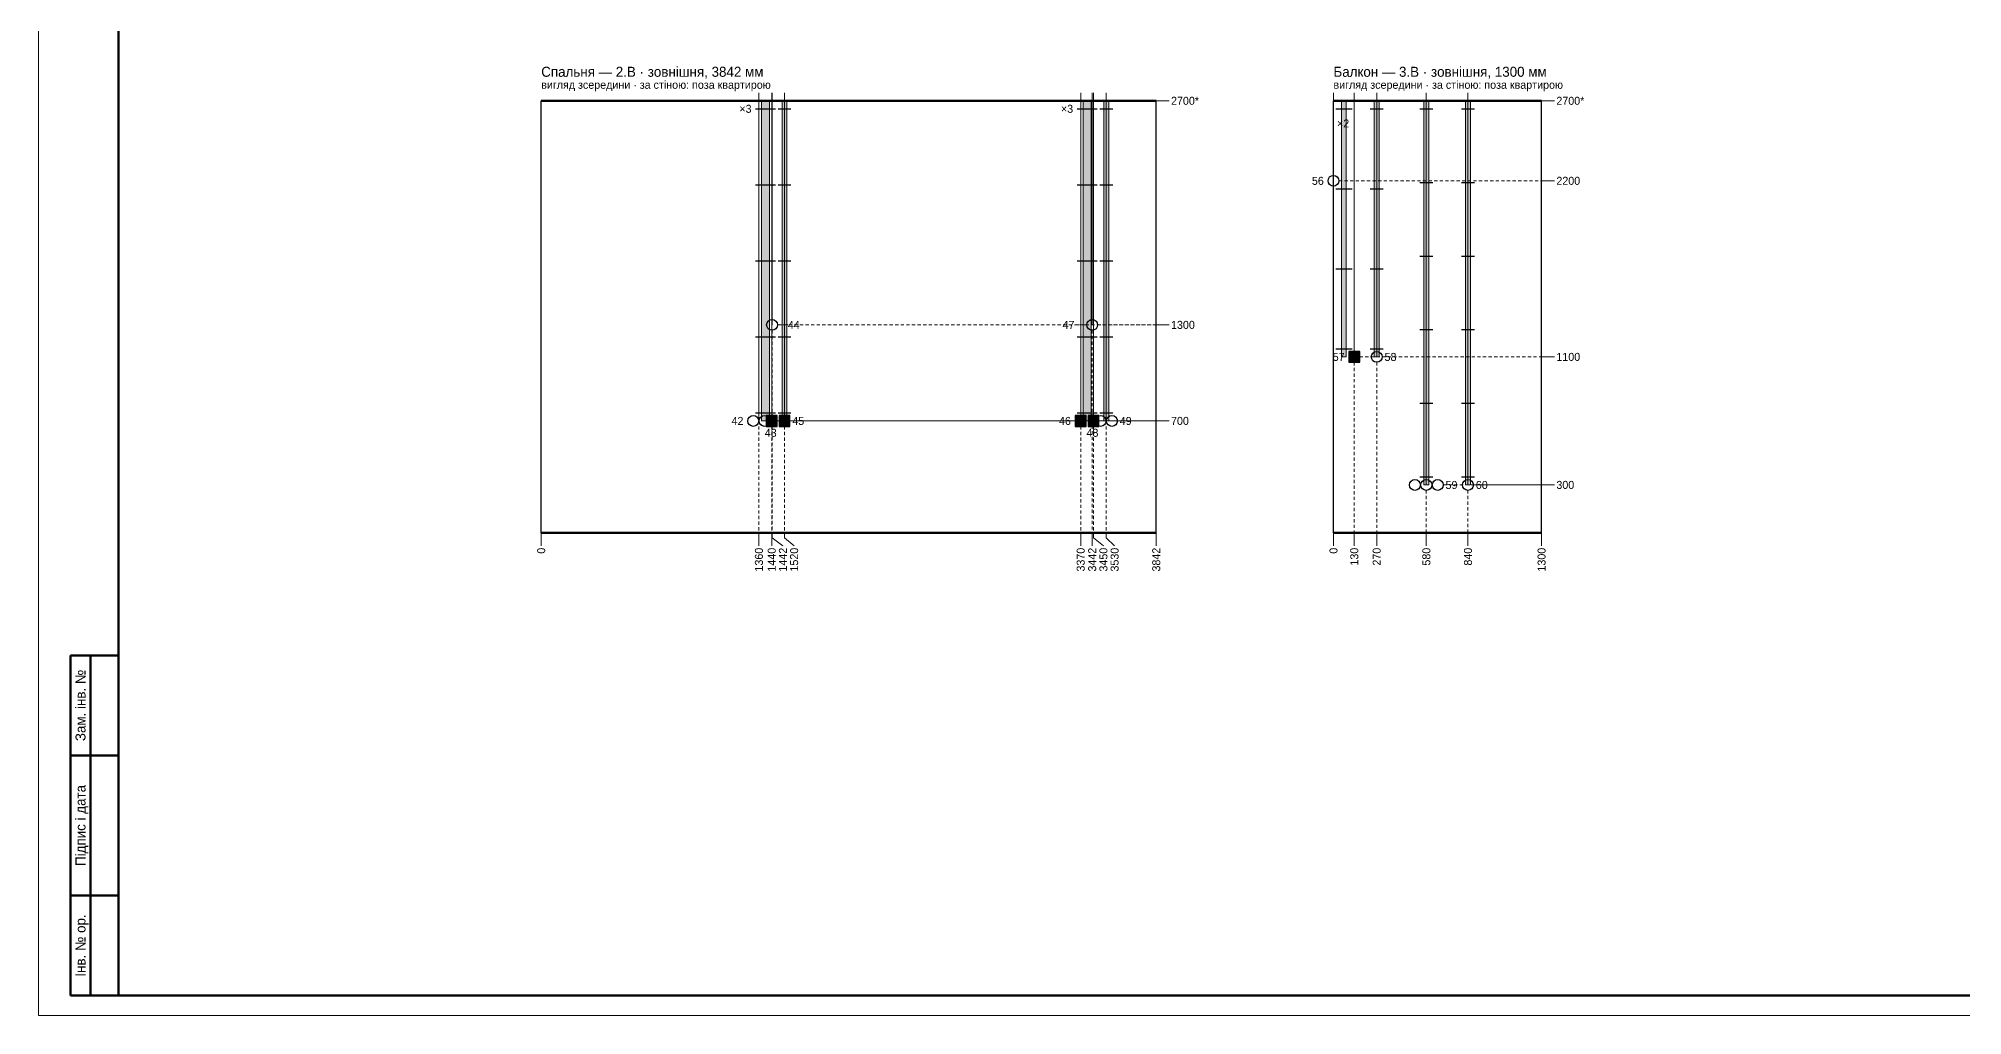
# Paper-space layout '09 Розгортки (продовження)' of a CAD drawing. Header units: millimetres. Extents: x 0 to 841, y 0 to 594.
# Drawn here: x 0 to 480.8, y 0 to 244.2 of the extents above; entities that cross this region are included whole.
import ezdxf
from ezdxf.enums import TextEntityAlignment as Align

# ---------------------------------------------------------------- set-up
doc = ezdxf.new("R2010")
doc.units = ezdxf.units.MM
doc.layers.add('A-SHEET', color=7, linetype='Continuous')
doc.layers.add('E-ELEV', color=7, linetype='Continuous')
doc.styles.add('PLEX_LIGHT', font='IBMPlexSans-Light.ttf')

psp = doc.layouts.new('09 Розгортки (продовження)')

# ---------------------------------------------------------------- hatches: boundary and pattern name
at = {"layer": 'E-ELEV', "true_color": 0xe4ded3}
h = psp.add_hatch(color=7, dxfattribs=at)
h.dxf.hatch_style = 1
h.paths.add_polyline_path([(180.66, 148.61), (182.66, 148.61), (182.66, 228.61), (180.66, 228.61)])
h = psp.add_hatch(color=7, dxfattribs=at)
h.dxf.hatch_style = 1
h.paths.add_polyline_path([(185.82, 148.61), (187.02, 148.61), (187.02, 228.61), (185.82, 228.61)])
h = psp.add_hatch(color=7, dxfattribs=at)
h.dxf.hatch_style = 1
h.paths.add_polyline_path([(261.02, 148.61), (263.02, 148.61), (263.02, 228.61), (261.02, 228.61)])
h = psp.add_hatch(color=7, dxfattribs=at)
h.dxf.hatch_style = 1
h.paths.add_polyline_path([(266.22, 148.61), (267.42, 148.61), (267.42, 228.61), (266.22, 228.61)])
h = psp.add_hatch(color=7, dxfattribs=at)
h.dxf.hatch_style = 1
h.paths.add_polyline_path([(325.59, 164.61), (326.79, 164.61), (326.79, 228.61), (325.59, 228.61)])
h = psp.add_hatch(color=7, dxfattribs=at)
h.dxf.hatch_style = 1
h.paths.add_polyline_path([(333.79, 164.61), (334.99, 164.61), (334.99, 228.61), (333.79, 228.61)])
h = psp.add_hatch(color=7, dxfattribs=at)
h.dxf.hatch_style = 1
h.paths.add_polyline_path([(346.19, 132.61), (347.39, 132.61), (347.39, 228.61), (346.19, 228.61)])
at = {"layer": 'E-ELEV', "true_color": 0xcfe3f3}
h = psp.add_hatch(color=7, dxfattribs=at)
h.dxf.hatch_style = 1
h.paths.add_polyline_path([(356.59, 132.61), (357.79, 132.61), (357.79, 228.61), (356.59, 228.61)])
at = {"layer": 'E-ELEV', "true_color": 0xffffff}
h = psp.add_hatch(color=7, dxfattribs=at)
h.dxf.hatch_style = 1
h.paths.add_polyline_path([(327.43, 163.25), (330.15, 163.25), (330.15, 165.97), (327.43, 165.97)])
h = psp.add_hatch(color=7, dxfattribs=at)
h.dxf.hatch_style = 1
h.paths.add_polyline_path([(181.86, 147.25), (184.58, 147.25), (184.58, 149.97), (181.86, 149.97)])
h = psp.add_hatch(color=7, dxfattribs=at)
h.dxf.hatch_style = 1
h.paths.add_polyline_path([(185.06, 147.25), (187.78, 147.25), (187.78, 149.97), (185.06, 149.97)])
h = psp.add_hatch(color=7, dxfattribs=at)
h.dxf.hatch_style = 1
h.paths.add_polyline_path([(259.06, 147.25), (261.78, 147.25), (261.78, 149.97), (259.06, 149.97)])
h = psp.add_hatch(color=7, dxfattribs=at)
h.dxf.hatch_style = 1
h.paths.add_polyline_path([(262.26, 147.25), (264.98, 147.25), (264.98, 149.97), (262.26, 149.97)])

# ---------------------------------------------------------------- linework, layer by layer
at = {"layer": 'A-SHEET', "lineweight": 18}
for p, q in [((0, 594), (0, 0)), ((0, 0), (841, 0))]:
    psp.add_line(p, q, dxfattribs=at)
at = {"layer": 'A-SHEET', "lineweight": 50}
for p, q in [((20, 589), (20, 5)), ((20, 90), (8, 90)), ((8, 90), (8, 65)), ((13, 65), (13, 90)), ((20, 65), (20, 90)), ((20, 65), (8, 65)), ((8, 65), (8, 30)), ((8, 65), (20, 65)), ((13, 30), (13, 65)), ((20, 30), (20, 65)), ((20, 30), (8, 30)), ((8, 30), (8, 5)), ((8, 30), (20, 30)), ((13, 5), (13, 30)), ((20, 5), (20, 30)), ((8, 5), (20, 5)), ((20, 5), (836, 5))]:
    psp.add_line(p, q, dxfattribs=at)
at = {"layer": 'E-ELEV', "lineweight": 50, "true_color": 0x29251f}
for p, q in [((125.62, 228.61), (279.3, 228.61)), ((323.59, 228.61), (375.59, 228.61)), ((125.62, 120.61), (279.3, 120.61)), ((323.59, 120.61), (375.59, 120.61))]:
    psp.add_line(p, q, dxfattribs=at)
at = {"layer": 'E-ELEV', "lineweight": 25, "true_color": 0x29251f}
for p, q in [((125.62, 120.61), (125.62, 228.61)), ((279.3, 120.61), (279.3, 228.61)), ((323.59, 120.61), (323.59, 228.61)), ((375.59, 120.61), (375.59, 228.61))]:
    psp.add_line(p, q, dxfattribs=at)
at = {"layer": 'E-ELEV', "lineweight": 25, "true_color": 0x29251f, "transparency": 33554559}
for p, q in [((179.16, 226.61), (184.16, 226.61)), ((184.82, 226.61), (188.02, 226.61)), ((259.52, 226.61), (264.52, 226.61)), ((265.22, 226.61), (268.42, 226.61)), ((324.14, 226.61), (328.24, 226.61)), ((332.79, 226.61), (335.99, 226.61)), ((345.19, 226.61), (348.39, 226.61)), ((355.59, 226.61), (358.79, 226.61)), ((179.16, 207.61), (184.16, 207.61)), ((184.82, 207.61), (188.02, 207.61)), ((259.52, 207.61), (264.52, 207.61)), ((265.22, 207.61), (268.42, 207.61)), ((345.19, 208.21), (348.39, 208.21)), ((355.59, 208.21), (358.79, 208.21)), ((324.14, 206.61), (328.24, 206.61)), ((332.79, 206.61), (335.99, 206.61)), ((179.16, 188.61), (184.16, 188.61)), ((184.82, 188.61), (188.02, 188.61)), ((259.52, 188.61), (264.52, 188.61)), ((265.22, 188.61), (268.42, 188.61)), ((345.19, 189.81), (348.39, 189.81)), ((355.59, 189.81), (358.79, 189.81)), ((324.14, 186.61), (328.24, 186.61)), ((332.79, 186.61), (335.99, 186.61)), ((179.16, 169.61), (184.16, 169.61)), ((184.82, 169.61), (188.02, 169.61)), ((259.52, 169.61), (264.52, 169.61)), ((265.22, 169.61), (268.42, 169.61)), ((345.19, 171.41), (348.39, 171.41)), ((355.59, 171.41), (358.79, 171.41)), ((324.14, 166.61), (328.24, 166.61)), ((332.79, 166.61), (335.99, 166.61)), ((179.16, 150.61), (184.16, 150.61)), ((184.82, 150.61), (188.02, 150.61)), ((259.52, 150.61), (264.52, 150.61)), ((265.22, 150.61), (268.42, 150.61)), ((345.19, 153.01), (348.39, 153.01)), ((355.59, 153.01), (358.79, 153.01)), ((345.19, 134.61), (348.39, 134.61)), ((355.59, 134.61), (358.79, 134.61))]:
    psp.add_line(p, q, dxfattribs=at)
at = {"layer": 'E-ELEV', "lineweight": 15, "true_color": 0x76b7b2}
for p, q in [((180.02, 148.61), (180.02, 230.61)), ((266.82, 148.61), (266.82, 230.61))]:
    psp.add_line(p, q, dxfattribs=at)
at = {"layer": 'E-ELEV', "lineweight": 15, "true_color": 0xd4a72c}
for p, q in [((183.22, 148.61), (183.22, 230.61)), ((183.3, 172.61), (183.3, 230.61)), ((186.42, 148.61), (186.42, 230.61)), ((260.42, 148.61), (260.42, 230.61)), ((263.3, 172.61), (263.3, 230.61)), ((263.62, 148.61), (263.62, 230.61))]:
    psp.add_line(p, q, dxfattribs=at)
at = {"layer": 'E-ELEV', "lineweight": 13, "true_color": 0x29251f}
for p, q in [((279.3, 228.61), (280.5, 228.61)), ((280.5, 228.61), (282.5, 228.61)), ((375.59, 228.61), (376.79, 228.61)), ((376.79, 228.61), (378.79, 228.61)), ((375.59, 208.61), (376.79, 208.61)), ((376.79, 208.61), (378.79, 208.61)), ((279.3, 172.61), (280.5, 172.61)), ((280.5, 172.61), (282.5, 172.61)), ((375.59, 164.61), (376.79, 164.61)), ((376.79, 164.61), (378.79, 164.61)), ((279.3, 148.61), (280.5, 148.61)), ((280.5, 148.61), (282.5, 148.61)), ((375.59, 132.61), (376.79, 132.61)), ((376.79, 132.61), (378.79, 132.61)), ((125.62, 120.61), (125.62, 119.41)), ((180.02, 120.61), (180.02, 119.41)), ((183.22, 120.61), (183.22, 119.41)), ((183.3, 120.61), (183.3, 119.41)), ((186.42, 120.61), (186.42, 119.41)), ((260.42, 120.61), (260.42, 119.41)), ((263.3, 120.61), (263.3, 119.41)), ((263.62, 120.61), (263.62, 119.41)), ((266.82, 120.61), (266.82, 119.41)), ((279.3, 120.61), (279.3, 119.41)), ((323.59, 120.61), (323.59, 119.41)), ((328.79, 120.61), (328.79, 119.41)), ((334.39, 120.61), (334.39, 119.41)), ((346.79, 120.61), (346.79, 119.41)), ((357.19, 120.61), (357.19, 119.41)), ((375.59, 120.61), (375.59, 119.41)), ((125.62, 119.41), (125.62, 117.41)), ((180.02, 119.41), (180.02, 117.41)), ((183.22, 119.41), (183.22, 117.41)), ((183.3, 119.41), (186.02, 117.41)), ((186.42, 119.41), (188.82, 117.41)), ((260.42, 119.41), (260.42, 117.41)), ((263.3, 119.41), (263.3, 117.41)), ((263.62, 119.41), (266.1, 117.41)), ((266.82, 119.41), (268.9, 117.41)), ((279.3, 119.41), (279.3, 117.41)), ((323.59, 119.41), (323.59, 117.41)), ((328.79, 119.41), (328.79, 117.41)), ((334.39, 119.41), (334.39, 117.41)), ((346.79, 119.41), (346.79, 117.41)), ((357.19, 119.41), (357.19, 117.41)), ((375.59, 119.41), (375.59, 117.41))]:
    psp.add_line(p, q, dxfattribs=at)
at = {"layer": 'E-ELEV', "lineweight": 15, "true_color": 0xa6761d}
for p, q in [((323.59, 208.61), (323.59, 230.61)), ((328.79, 164.61), (328.79, 230.61))]:
    psp.add_line(p, q, dxfattribs=at)
at = {"layer": 'E-ELEV', "lineweight": 15, "true_color": 0x7f7fc9}
for p, q in [((334.39, 164.61), (334.39, 230.61)), ((346.79, 132.61), (346.79, 230.61))]:
    psp.add_line(p, q, dxfattribs=at)
at = {"layer": 'E-ELEV', "lineweight": 15, "true_color": 0x29251f}
psp.add_line((357.19, 132.61), (357.19, 230.61), dxfattribs=at)
at = {"layer": 'E-ELEV', "lineweight": 13, "true_color": 0x9a9288}
for p, q in [((323.59, 207.25), (323.59, 206.45)), ((324.95, 208.61), (325.75, 208.61)), ((326.35, 208.61), (327.15, 208.61)), ((327.75, 208.61), (328.55, 208.61)), ((329.15, 208.61), (329.95, 208.61)), ((330.55, 208.61), (331.35, 208.61)), ((331.95, 208.61), (332.75, 208.61)), ((333.35, 208.61), (334.15, 208.61)), ((334.75, 208.61), (335.55, 208.61)), ((336.15, 208.61), (336.95, 208.61)), ((337.55, 208.61), (338.35, 208.61)), ((338.95, 208.61), (339.75, 208.61)), ((340.35, 208.61), (341.15, 208.61)), ((341.75, 208.61), (342.55, 208.61)), ((343.15, 208.61), (343.95, 208.61)), ((344.55, 208.61), (345.35, 208.61)), ((345.95, 208.61), (346.75, 208.61)), ((347.35, 208.61), (348.15, 208.61)), ((348.75, 208.61), (349.55, 208.61)), ((350.15, 208.61), (350.95, 208.61)), ((351.55, 208.61), (352.35, 208.61)), ((352.95, 208.61), (353.75, 208.61)), ((354.35, 208.61), (355.15, 208.61)), ((355.75, 208.61), (356.55, 208.61)), ((357.15, 208.61), (357.95, 208.61)), ((358.55, 208.61), (359.35, 208.61)), ((359.95, 208.61), (360.75, 208.61)), ((361.35, 208.61), (362.15, 208.61)), ((362.75, 208.61), (363.55, 208.61)), ((364.15, 208.61), (364.95, 208.61)), ((365.55, 208.61), (366.35, 208.61)), ((366.95, 208.61), (367.75, 208.61)), ((368.35, 208.61), (369.15, 208.61)), ((369.75, 208.61), (370.55, 208.61)), ((371.15, 208.61), (371.95, 208.61)), ((372.55, 208.61), (373.35, 208.61)), ((373.95, 208.61), (374.75, 208.61)), ((375.35, 208.61), (375.59, 208.61)), ((323.59, 205.85), (323.59, 205.05)), ((323.59, 204.45), (323.59, 203.65)), ((323.59, 203.05), (323.59, 202.25)), ((323.59, 201.65), (323.59, 200.85)), ((323.59, 200.25), (323.59, 199.45)), ((323.59, 198.85), (323.59, 198.05)), ((323.59, 197.45), (323.59, 196.65)), ((323.59, 196.05), (323.59, 195.25)), ((323.59, 194.65), (323.59, 193.85)), ((323.59, 193.25), (323.59, 192.45)), ((323.59, 191.85), (323.59, 191.05)), ((323.59, 190.45), (323.59, 189.65)), ((323.59, 189.05), (323.59, 188.25)), ((323.59, 187.65), (323.59, 186.85)), ((323.59, 186.25), (323.59, 185.45)), ((323.59, 184.85), (323.59, 184.05)), ((323.59, 183.45), (323.59, 182.65)), ((323.59, 182.05), (323.59, 181.25)), ((323.59, 180.65), (323.59, 179.85)), ((323.59, 179.25), (323.59, 178.45)), ((323.59, 177.85), (323.59, 177.05)), ((323.59, 176.45), (323.59, 175.65)), ((323.59, 175.05), (323.59, 174.25)), ((323.59, 173.65), (323.59, 172.85)), ((183.3, 171.25), (183.3, 170.45)), ((183.3, 169.85), (183.3, 169.05)), ((183.3, 168.45), (183.3, 167.65)), ((184.66, 172.61), (185.46, 172.61)), ((185.86, 172.6), (185.06, 172.6)), ((186.06, 172.61), (186.86, 172.61)), ((187.26, 172.6), (186.46, 172.6)), ((187.46, 172.61), (188.26, 172.61)), ((188.86, 172.61), (189.66, 172.61)), ((190.26, 172.61), (191.06, 172.61)), ((191.66, 172.61), (192.46, 172.61)), ((193.06, 172.61), (193.86, 172.61)), ((194.46, 172.61), (195.26, 172.61)), ((195.86, 172.61), (196.66, 172.61)), ((197.26, 172.61), (198.06, 172.61)), ((198.66, 172.61), (199.46, 172.61)), ((200.06, 172.61), (200.86, 172.61)), ((201.46, 172.61), (202.26, 172.61)), ((202.86, 172.61), (203.66, 172.61)), ((204.26, 172.61), (205.06, 172.61)), ((205.66, 172.61), (206.46, 172.61)), ((207.06, 172.61), (207.86, 172.61)), ((208.46, 172.61), (209.26, 172.61)), ((209.86, 172.61), (210.66, 172.61)), ((211.26, 172.61), (212.06, 172.61)), ((212.66, 172.61), (213.46, 172.61)), ((214.06, 172.61), (214.86, 172.61)), ((215.46, 172.61), (216.26, 172.61)), ((216.86, 172.61), (217.66, 172.61)), ((218.26, 172.61), (219.06, 172.61)), ((219.66, 172.61), (220.46, 172.61)), ((221.06, 172.61), (221.86, 172.61)), ((222.46, 172.61), (223.26, 172.61)), ((223.86, 172.61), (224.66, 172.61)), ((225.26, 172.61), (226.06, 172.61)), ((226.66, 172.61), (227.46, 172.61)), ((228.06, 172.61), (228.86, 172.61)), ((229.46, 172.61), (230.26, 172.61)), ((230.86, 172.61), (231.66, 172.61)), ((232.26, 172.61), (233.06, 172.61)), ((233.66, 172.61), (234.46, 172.61)), ((235.06, 172.61), (235.86, 172.61)), ((236.46, 172.61), (237.26, 172.61)), ((237.86, 172.61), (238.66, 172.61)), ((239.26, 172.61), (240.06, 172.61)), ((240.66, 172.61), (241.46, 172.61)), ((242.06, 172.61), (242.86, 172.61)), ((243.46, 172.61), (244.26, 172.61)), ((244.86, 172.61), (245.66, 172.61)), ((246.26, 172.61), (247.06, 172.61)), ((247.66, 172.61), (248.46, 172.61)), ((249.06, 172.61), (249.86, 172.61)), ((250.46, 172.61), (251.26, 172.61)), ((251.86, 172.61), (252.66, 172.61)), ((253.26, 172.61), (254.06, 172.61)), ((254.66, 172.61), (255.46, 172.61)), ((256.06, 172.61), (256.86, 172.61)), ((257.46, 172.61), (258.26, 172.61)), ((258.86, 172.61), (259.66, 172.61)), ((259.34, 172.6), (260.14, 172.6)), ((260.26, 172.61), (261.06, 172.61)), ((260.74, 172.6), (261.54, 172.6)), ((261.66, 172.61), (262.46, 172.61)), ((263.06, 172.61), (263.86, 172.61)), ((263.3, 171.25), (263.3, 170.45)), ((263.3, 169.85), (263.3, 169.05)), ((263.3, 168.45), (263.3, 167.65)), ((264.46, 172.61), (265.26, 172.61)), ((264.66, 172.61), (265.46, 172.61)), ((265.86, 172.61), (266.66, 172.61)), ((266.06, 172.61), (266.86, 172.61)), ((267.26, 172.61), (268.06, 172.61)), ((267.46, 172.61), (268.26, 172.61)), ((268.66, 172.61), (269.46, 172.61)), ((268.86, 172.61), (269.66, 172.61)), ((270.06, 172.61), (270.86, 172.61)), ((270.26, 172.61), (271.06, 172.61)), ((271.46, 172.61), (272.26, 172.61)), ((271.66, 172.61), (272.46, 172.61)), ((272.86, 172.61), (273.66, 172.61)), ((273.06, 172.61), (273.86, 172.61)), ((274.26, 172.61), (275.06, 172.61)), ((274.46, 172.61), (275.26, 172.61)), ((275.66, 172.61), (276.46, 172.61)), ((275.86, 172.61), (276.66, 172.61)), ((277.06, 172.61), (277.86, 172.61)), ((277.26, 172.61), (278.06, 172.61)), ((278.46, 172.61), (279.26, 172.61)), ((278.66, 172.61), (279.3, 172.61)), ((323.59, 172.25), (323.59, 171.45)), ((323.59, 170.85), (323.59, 170.05)), ((323.59, 169.45), (323.59, 168.65)), ((183.3, 167.05), (183.3, 166.25)), ((183.3, 165.65), (183.3, 164.85)), ((183.3, 164.25), (183.3, 163.45)), ((263.3, 167.05), (263.3, 166.25)), ((263.3, 165.65), (263.3, 164.85)), ((263.3, 164.25), (263.3, 163.45)), ((323.59, 168.05), (323.59, 167.25)), ((323.59, 166.65), (323.59, 165.85)), ((323.59, 165.25), (323.59, 164.45)), ((323.59, 163.85), (323.59, 163.05)), ((330.15, 164.61), (330.95, 164.61)), ((331.55, 164.61), (332.35, 164.61)), ((332.95, 164.61), (333.75, 164.61)), ((334.35, 164.61), (335.15, 164.61)), ((335.75, 164.61), (336.55, 164.61)), ((335.75, 164.61), (336.55, 164.61)), ((337.15, 164.61), (337.95, 164.61)), ((337.15, 164.61), (337.95, 164.61)), ((338.55, 164.61), (339.35, 164.61)), ((338.55, 164.61), (339.35, 164.61)), ((339.95, 164.61), (340.75, 164.61)), ((339.95, 164.61), (340.75, 164.61)), ((341.35, 164.61), (342.15, 164.61)), ((341.35, 164.61), (342.15, 164.61)), ((342.75, 164.61), (343.55, 164.61)), ((342.75, 164.61), (343.55, 164.61)), ((344.15, 164.61), (344.95, 164.61)), ((344.15, 164.61), (344.95, 164.61)), ((345.55, 164.61), (346.35, 164.61)), ((345.55, 164.61), (346.35, 164.61)), ((346.95, 164.61), (347.75, 164.61)), ((346.95, 164.61), (347.75, 164.61)), ((348.35, 164.61), (349.15, 164.61)), ((348.35, 164.61), (349.15, 164.61)), ((349.75, 164.61), (350.55, 164.61)), ((349.75, 164.61), (350.55, 164.61)), ((351.15, 164.61), (351.95, 164.61)), ((351.15, 164.61), (351.95, 164.61)), ((352.55, 164.61), (353.35, 164.61)), ((352.55, 164.61), (353.35, 164.61)), ((353.95, 164.61), (354.75, 164.61)), ((353.95, 164.61), (354.75, 164.61)), ((355.35, 164.61), (356.15, 164.61)), ((355.35, 164.61), (356.15, 164.61)), ((356.75, 164.61), (357.55, 164.61)), ((356.75, 164.61), (357.55, 164.61)), ((358.15, 164.61), (358.95, 164.61)), ((358.15, 164.61), (358.95, 164.61)), ((359.55, 164.61), (360.35, 164.61)), ((359.55, 164.61), (360.35, 164.61)), ((360.95, 164.61), (361.75, 164.61)), ((360.95, 164.61), (361.75, 164.61)), ((362.35, 164.61), (363.15, 164.61)), ((362.35, 164.61), (363.15, 164.61)), ((363.75, 164.61), (364.55, 164.61)), ((363.75, 164.61), (364.55, 164.61)), ((365.15, 164.61), (365.95, 164.61)), ((365.15, 164.61), (365.95, 164.61)), ((366.55, 164.61), (367.35, 164.61)), ((366.55, 164.61), (367.35, 164.61)), ((367.95, 164.61), (368.75, 164.61)), ((367.95, 164.61), (368.75, 164.61)), ((369.35, 164.61), (370.15, 164.61)), ((369.35, 164.61), (370.15, 164.61)), ((370.75, 164.61), (371.55, 164.61)), ((370.75, 164.61), (371.55, 164.61)), ((372.15, 164.61), (372.95, 164.61)), ((372.15, 164.61), (372.95, 164.61)), ((373.55, 164.61), (374.35, 164.61)), ((373.55, 164.61), (374.35, 164.61)), ((374.95, 164.61), (375.59, 164.61)), ((374.95, 164.61), (375.59, 164.61)), ((183.3, 162.85), (183.3, 162.05)), ((183.3, 161.45), (183.3, 160.65)), ((183.3, 160.05), (183.3, 159.25)), ((263.3, 162.85), (263.3, 162.05)), ((263.3, 161.45), (263.3, 160.65)), ((263.3, 160.05), (263.3, 159.25)), ((323.59, 162.45), (323.59, 161.65)), ((323.59, 161.05), (323.59, 160.25)), ((323.59, 159.65), (323.59, 158.85)), ((328.79, 163.25), (328.79, 162.45)), ((328.79, 161.85), (328.79, 161.05)), ((328.79, 160.45), (328.79, 159.65)), ((328.79, 159.05), (328.79, 158.25)), ((334.39, 163.25), (334.39, 162.45)), ((334.39, 161.85), (334.39, 161.05)), ((334.39, 160.45), (334.39, 159.65)), ((334.39, 159.05), (334.39, 158.25)), ((183.3, 158.65), (183.3, 157.85)), ((183.3, 157.25), (183.3, 156.45)), ((183.3, 155.85), (183.3, 155.05)), ((183.3, 154.45), (183.3, 153.65)), ((263.3, 158.65), (263.3, 157.85)), ((263.3, 157.25), (263.3, 156.45)), ((263.3, 155.85), (263.3, 155.05)), ((263.3, 154.45), (263.3, 153.65)), ((323.59, 158.25), (323.59, 157.45)), ((323.59, 156.85), (323.59, 156.05)), ((323.59, 155.45), (323.59, 154.65)), ((323.59, 154.05), (323.59, 153.25)), ((328.79, 157.65), (328.79, 156.85)), ((328.79, 156.25), (328.79, 155.45)), ((328.79, 154.85), (328.79, 154.05)), ((334.39, 157.65), (334.39, 156.85)), ((334.39, 156.25), (334.39, 155.45)), ((334.39, 154.85), (334.39, 154.05)), ((183.3, 153.05), (183.3, 152.25)), ((183.3, 151.65), (183.3, 150.85)), ((183.3, 150.25), (183.3, 149.45)), ((263.3, 153.05), (263.3, 152.25)), ((263.3, 151.65), (263.3, 150.85)), ((263.3, 150.25), (263.3, 149.45)), ((323.59, 152.65), (323.59, 151.85)), ((323.59, 151.25), (323.59, 150.45)), ((323.59, 149.85), (323.59, 149.05)), ((328.79, 153.45), (328.79, 152.65)), ((328.79, 152.05), (328.79, 151.25)), ((328.79, 150.65), (328.79, 149.85)), ((328.79, 149.25), (328.79, 148.45)), ((334.39, 153.45), (334.39, 152.65)), ((334.39, 152.05), (334.39, 151.25)), ((334.39, 150.65), (334.39, 149.85)), ((334.39, 149.25), (334.39, 148.45)), ((180.02, 147.25), (180.02, 146.45)), ((180.02, 145.85), (180.02, 145.05)), ((180.02, 144.45), (180.02, 143.65)), ((182.8, 148.61), (183.6, 148.61)), ((183.22, 147.25), (183.22, 146.45)), ((183.22, 145.85), (183.22, 145.05)), ((183.22, 144.45), (183.22, 143.65)), ((183.3, 148.85), (183.3, 148.05)), ((183.3, 147.45), (183.3, 146.65)), ((183.3, 146.05), (183.3, 145.25)), ((183.3, 144.65), (183.3, 143.85)), ((184.2, 148.61), (185, 148.61)), ((184.58, 148.61), (185.38, 148.61)), ((185.6, 148.61), (186.4, 148.61)), ((185.98, 148.61), (186.78, 148.61)), ((186.42, 147.25), (186.42, 146.45)), ((186.42, 145.85), (186.42, 145.05)), ((186.42, 144.45), (186.42, 143.65)), ((187, 148.61), (187.8, 148.61)), ((187.38, 148.61), (188.18, 148.61)), ((187.78, 148.61), (188.58, 148.61)), ((188.4, 148.61), (189.2, 148.61)), ((188.78, 148.61), (189.58, 148.61)), ((189.18, 148.61), (189.98, 148.61)), ((189.8, 148.61), (190.6, 148.61)), ((190.18, 148.61), (190.98, 148.61)), ((190.58, 148.61), (191.38, 148.61)), ((191.2, 148.61), (192, 148.61)), ((191.58, 148.61), (192.38, 148.61)), ((191.98, 148.61), (192.78, 148.61)), ((192.6, 148.61), (193.4, 148.61)), ((192.98, 148.61), (193.78, 148.61)), ((193.38, 148.61), (194.18, 148.61)), ((194, 148.61), (194.8, 148.61)), ((194.38, 148.61), (195.18, 148.61)), ((194.78, 148.61), (195.58, 148.61)), ((195.4, 148.61), (196.2, 148.61)), ((195.78, 148.61), (196.58, 148.61)), ((196.18, 148.61), (196.98, 148.61)), ((196.8, 148.61), (197.6, 148.61)), ((197.18, 148.61), (197.98, 148.61)), ((197.58, 148.61), (198.38, 148.61)), ((198.2, 148.61), (199, 148.61)), ((198.58, 148.61), (199.38, 148.61)), ((198.98, 148.61), (199.78, 148.61)), ((199.6, 148.61), (200.4, 148.61)), ((199.98, 148.61), (200.78, 148.61)), ((200.38, 148.61), (201.18, 148.61)), ((201, 148.61), (201.8, 148.61)), ((201.38, 148.61), (202.18, 148.61)), ((201.78, 148.61), (202.58, 148.61)), ((202.4, 148.61), (203.2, 148.61)), ((202.78, 148.61), (203.58, 148.61)), ((203.18, 148.61), (203.98, 148.61)), ((203.8, 148.61), (204.6, 148.61)), ((204.18, 148.61), (204.98, 148.61)), ((204.58, 148.61), (205.38, 148.61)), ((205.2, 148.61), (206, 148.61)), ((205.58, 148.61), (206.38, 148.61)), ((205.98, 148.61), (206.78, 148.61)), ((206.6, 148.61), (207.4, 148.61)), ((206.98, 148.61), (207.78, 148.61)), ((207.38, 148.61), (208.18, 148.61)), ((208, 148.61), (208.8, 148.61)), ((208.38, 148.61), (209.18, 148.61)), ((208.78, 148.61), (209.58, 148.61)), ((209.4, 148.61), (210.2, 148.61)), ((209.78, 148.61), (210.58, 148.61)), ((210.18, 148.61), (210.98, 148.61)), ((210.8, 148.61), (211.6, 148.61)), ((211.18, 148.61), (211.98, 148.61)), ((211.58, 148.61), (212.38, 148.61)), ((212.2, 148.61), (213, 148.61)), ((212.58, 148.61), (213.38, 148.61)), ((212.98, 148.61), (213.78, 148.61)), ((213.6, 148.61), (214.4, 148.61)), ((213.98, 148.61), (214.78, 148.61)), ((214.38, 148.61), (215.18, 148.61)), ((215, 148.61), (215.8, 148.61)), ((215.38, 148.61), (216.18, 148.61)), ((215.78, 148.61), (216.58, 148.61)), ((216.4, 148.61), (217.2, 148.61)), ((216.78, 148.61), (217.58, 148.61)), ((217.18, 148.61), (217.98, 148.61)), ((217.8, 148.61), (218.6, 148.61)), ((218.18, 148.61), (218.98, 148.61)), ((218.58, 148.61), (219.38, 148.61)), ((219.2, 148.61), (220, 148.61)), ((219.58, 148.61), (220.38, 148.61)), ((219.98, 148.61), (220.78, 148.61)), ((220.6, 148.61), (221.4, 148.61)), ((220.98, 148.61), (221.78, 148.61)), ((221.38, 148.61), (222.18, 148.61)), ((222, 148.61), (222.8, 148.61)), ((222.38, 148.61), (223.18, 148.61)), ((222.78, 148.61), (223.58, 148.61)), ((223.4, 148.61), (224.2, 148.61)), ((223.78, 148.61), (224.58, 148.61)), ((224.18, 148.61), (224.98, 148.61)), ((224.8, 148.61), (225.6, 148.61)), ((225.18, 148.61), (225.98, 148.61)), ((225.58, 148.61), (226.38, 148.61)), ((226.2, 148.61), (227, 148.61)), ((226.58, 148.61), (227.38, 148.61)), ((226.98, 148.61), (227.78, 148.61)), ((227.6, 148.61), (228.4, 148.61)), ((227.98, 148.61), (228.78, 148.61)), ((228.38, 148.61), (229.18, 148.61)), ((229, 148.61), (229.8, 148.61)), ((229.38, 148.61), (230.18, 148.61)), ((229.78, 148.61), (230.58, 148.61)), ((230.4, 148.61), (231.2, 148.61)), ((230.78, 148.61), (231.58, 148.61)), ((231.18, 148.61), (231.98, 148.61)), ((231.8, 148.61), (232.6, 148.61)), ((232.18, 148.61), (232.98, 148.61)), ((232.58, 148.61), (233.38, 148.61)), ((233.2, 148.61), (234, 148.61)), ((233.58, 148.61), (234.38, 148.61)), ((233.98, 148.61), (234.78, 148.61)), ((234.6, 148.61), (235.4, 148.61)), ((234.98, 148.61), (235.78, 148.61)), ((235.38, 148.61), (236.18, 148.61)), ((236, 148.61), (236.8, 148.61)), ((236.38, 148.61), (237.18, 148.61)), ((236.78, 148.61), (237.58, 148.61)), ((237.4, 148.61), (238.2, 148.61)), ((237.78, 148.61), (238.58, 148.61)), ((238.18, 148.61), (238.98, 148.61)), ((238.8, 148.61), (239.6, 148.61)), ((239.18, 148.61), (239.98, 148.61)), ((239.58, 148.61), (240.38, 148.61)), ((240.2, 148.61), (241, 148.61)), ((240.58, 148.61), (241.38, 148.61)), ((240.98, 148.61), (241.78, 148.61)), ((241.6, 148.61), (242.4, 148.61)), ((241.98, 148.61), (242.78, 148.61)), ((242.38, 148.61), (243.18, 148.61)), ((243, 148.61), (243.8, 148.61)), ((243.38, 148.61), (244.18, 148.61)), ((243.78, 148.61), (244.58, 148.61)), ((244.4, 148.61), (245.2, 148.61)), ((244.78, 148.61), (245.58, 148.61)), ((245.18, 148.61), (245.98, 148.61)), ((245.8, 148.61), (246.6, 148.61)), ((246.18, 148.61), (246.98, 148.61)), ((246.58, 148.61), (247.38, 148.61)), ((247.2, 148.61), (248, 148.61)), ((247.58, 148.61), (248.38, 148.61)), ((247.98, 148.61), (248.78, 148.61)), ((248.6, 148.61), (249.4, 148.61)), ((248.98, 148.61), (249.78, 148.61)), ((249.38, 148.61), (250.18, 148.61)), ((250, 148.61), (250.8, 148.61)), ((250.38, 148.61), (251.18, 148.61)), ((250.78, 148.61), (251.58, 148.61)), ((251.4, 148.61), (252.2, 148.61)), ((251.78, 148.61), (252.58, 148.61)), ((252.18, 148.61), (252.98, 148.61)), ((252.8, 148.61), (253.6, 148.61)), ((253.18, 148.61), (253.98, 148.61)), ((253.58, 148.61), (254.38, 148.61)), ((254.2, 148.61), (255, 148.61)), ((254.58, 148.61), (255.38, 148.61)), ((254.98, 148.61), (255.78, 148.61)), ((255.6, 148.61), (256.4, 148.61)), ((255.98, 148.61), (256.78, 148.61)), ((256.38, 148.61), (257.18, 148.61)), ((257, 148.61), (257.8, 148.61)), ((257.38, 148.61), (258.18, 148.61)), ((257.78, 148.61), (258.58, 148.61)), ((258.4, 148.61), (259.2, 148.61)), ((258.78, 148.61), (259.58, 148.61)), ((259.18, 148.61), (259.98, 148.61)), ((259.8, 148.61), (260.6, 148.61)), ((260.18, 148.61), (260.98, 148.61)), ((260.42, 147.25), (260.42, 146.45)), ((260.42, 145.85), (260.42, 145.05)), ((260.42, 144.45), (260.42, 143.65)), ((260.58, 148.61), (261.38, 148.61)), ((261.2, 148.61), (262, 148.61)), ((261.58, 148.61), (262.38, 148.61)), ((261.78, 148.61), (262.58, 148.61)), ((261.98, 148.61), (262.78, 148.61)), ((262.6, 148.61), (263.4, 148.61)), ((262.98, 148.61), (263.78, 148.61)), ((263.18, 148.61), (263.98, 148.61)), ((263.3, 148.85), (263.3, 148.05)), ((263.3, 147.45), (263.3, 146.65)), ((263.3, 146.05), (263.3, 145.25)), ((263.3, 144.65), (263.3, 143.85)), ((263.38, 148.61), (264.18, 148.61)), ((263.62, 147.25), (263.62, 146.45)), ((263.62, 145.85), (263.62, 145.05)), ((263.62, 144.45), (263.62, 143.65)), ((264, 148.61), (264.8, 148.61)), ((264.38, 148.61), (265.18, 148.61)), ((264.58, 148.61), (265.38, 148.61)), ((264.78, 148.61), (265.58, 148.61)), ((264.98, 148.61), (265.78, 148.61)), ((265.4, 148.61), (266.2, 148.61)), ((265.78, 148.61), (266.58, 148.61)), ((265.98, 148.61), (266.78, 148.61)), ((266.18, 148.61), (266.98, 148.61)), ((266.38, 148.61), (267.18, 148.61)), ((266.8, 148.61), (267.6, 148.61)), ((266.82, 147.25), (266.82, 146.45)), ((266.82, 145.85), (266.82, 145.05)), ((266.82, 144.45), (266.82, 143.65)), ((267.18, 148.61), (267.98, 148.61)), ((267.38, 148.61), (268.18, 148.61)), ((267.58, 148.61), (268.38, 148.61)), ((267.78, 148.61), (268.58, 148.61)), ((268.2, 148.61), (269, 148.61)), ((268.58, 148.61), (269.38, 148.61)), ((268.78, 148.61), (269.58, 148.61)), ((268.98, 148.61), (269.78, 148.61)), ((269.18, 148.61), (269.98, 148.61)), ((269.6, 148.61), (270.4, 148.61)), ((269.6, 148.61), (270.4, 148.61)), ((269.98, 148.61), (270.78, 148.61)), ((270.18, 148.61), (270.98, 148.61)), ((270.38, 148.61), (271.18, 148.61)), ((270.58, 148.61), (271.38, 148.61)), ((271, 148.61), (271.8, 148.61)), ((271, 148.61), (271.8, 148.61)), ((271.38, 148.61), (272.18, 148.61)), ((271.58, 148.61), (272.38, 148.61)), ((271.78, 148.61), (272.58, 148.61)), ((271.98, 148.61), (272.78, 148.61)), ((272.4, 148.61), (273.2, 148.61)), ((272.4, 148.61), (273.2, 148.61)), ((272.78, 148.61), (273.58, 148.61)), ((272.98, 148.61), (273.78, 148.61)), ((273.18, 148.61), (273.98, 148.61)), ((273.38, 148.61), (274.18, 148.61)), ((273.8, 148.61), (274.6, 148.61)), ((273.8, 148.61), (274.6, 148.61)), ((274.18, 148.61), (274.98, 148.61)), ((274.38, 148.61), (275.18, 148.61)), ((274.58, 148.61), (275.38, 148.61)), ((274.78, 148.61), (275.58, 148.61)), ((275.2, 148.61), (276, 148.61)), ((275.2, 148.61), (276, 148.61)), ((275.58, 148.61), (276.38, 148.61)), ((275.78, 148.61), (276.58, 148.61)), ((275.98, 148.61), (276.78, 148.61)), ((276.18, 148.61), (276.98, 148.61)), ((276.6, 148.61), (277.4, 148.61)), ((276.6, 148.61), (277.4, 148.61)), ((276.98, 148.61), (277.78, 148.61)), ((277.18, 148.61), (277.98, 148.61)), ((277.38, 148.61), (278.18, 148.61)), ((277.58, 148.61), (278.38, 148.61)), ((278, 148.61), (278.8, 148.61)), ((278, 148.61), (278.8, 148.61)), ((278.38, 148.61), (279.18, 148.61)), ((278.58, 148.61), (279.3, 148.61)), ((278.78, 148.61), (279.3, 148.61)), ((278.98, 148.61), (279.3, 148.61)), ((323.59, 148.45), (323.59, 147.65)), ((323.59, 147.05), (323.59, 146.25)), ((323.59, 145.65), (323.59, 144.85)), ((323.59, 144.25), (323.59, 143.45)), ((328.79, 147.85), (328.79, 147.05)), ((328.79, 146.45), (328.79, 145.65)), ((328.79, 145.05), (328.79, 144.25)), ((334.39, 147.85), (334.39, 147.05)), ((334.39, 146.45), (334.39, 145.65)), ((334.39, 145.05), (334.39, 144.25)), ((180.02, 143.05), (180.02, 142.25)), ((180.02, 141.65), (180.02, 140.85)), ((180.02, 140.25), (180.02, 139.45)), ((183.22, 143.05), (183.22, 142.25)), ((183.22, 141.65), (183.22, 140.85)), ((183.22, 140.25), (183.22, 139.45)), ((183.3, 143.25), (183.3, 142.45)), ((183.3, 141.85), (183.3, 141.05)), ((183.3, 140.45), (183.3, 139.65)), ((186.42, 143.05), (186.42, 142.25)), ((186.42, 141.65), (186.42, 140.85)), ((186.42, 140.25), (186.42, 139.45)), ((260.42, 143.05), (260.42, 142.25)), ((260.42, 141.65), (260.42, 140.85)), ((260.42, 140.25), (260.42, 139.45)), ((263.3, 143.25), (263.3, 142.45)), ((263.3, 141.85), (263.3, 141.05)), ((263.3, 140.45), (263.3, 139.65)), ((263.62, 143.05), (263.62, 142.25)), ((263.62, 141.65), (263.62, 140.85)), ((263.62, 140.25), (263.62, 139.45)), ((266.82, 143.05), (266.82, 142.25)), ((266.82, 141.65), (266.82, 140.85)), ((266.82, 140.25), (266.82, 139.45)), ((323.59, 142.85), (323.59, 142.05)), ((323.59, 141.45), (323.59, 140.65)), ((323.59, 140.05), (323.59, 139.25)), ((328.79, 143.65), (328.79, 142.85)), ((328.79, 142.25), (328.79, 141.45)), ((328.79, 140.85), (328.79, 140.05)), ((328.79, 139.45), (328.79, 138.65)), ((334.39, 143.65), (334.39, 142.85)), ((334.39, 142.25), (334.39, 141.45)), ((334.39, 140.85), (334.39, 140.05)), ((334.39, 139.45), (334.39, 138.65)), ((180.02, 138.85), (180.02, 138.05)), ((180.02, 137.45), (180.02, 136.65)), ((180.02, 136.05), (180.02, 135.25)), ((180.02, 134.65), (180.02, 133.85)), ((183.22, 138.85), (183.22, 138.05)), ((183.22, 137.45), (183.22, 136.65)), ((183.22, 136.05), (183.22, 135.25)), ((183.22, 134.65), (183.22, 133.85)), ((183.3, 139.05), (183.3, 138.25)), ((183.3, 137.65), (183.3, 136.85)), ((183.3, 136.25), (183.3, 135.45)), ((183.3, 134.85), (183.3, 134.05)), ((186.42, 138.85), (186.42, 138.05)), ((186.42, 137.45), (186.42, 136.65)), ((186.42, 136.05), (186.42, 135.25)), ((186.42, 134.65), (186.42, 133.85)), ((260.42, 138.85), (260.42, 138.05)), ((260.42, 137.45), (260.42, 136.65)), ((260.42, 136.05), (260.42, 135.25)), ((260.42, 134.65), (260.42, 133.85)), ((263.3, 139.05), (263.3, 138.25)), ((263.3, 137.65), (263.3, 136.85)), ((263.3, 136.25), (263.3, 135.45)), ((263.3, 134.85), (263.3, 134.05)), ((263.62, 138.85), (263.62, 138.05)), ((263.62, 137.45), (263.62, 136.65)), ((263.62, 136.05), (263.62, 135.25)), ((263.62, 134.65), (263.62, 133.85)), ((266.82, 138.85), (266.82, 138.05)), ((266.82, 137.45), (266.82, 136.65)), ((266.82, 136.05), (266.82, 135.25)), ((266.82, 134.65), (266.82, 133.85)), ((323.59, 138.65), (323.59, 137.85)), ((323.59, 137.25), (323.59, 136.45)), ((323.59, 135.85), (323.59, 135.05)), ((328.79, 138.05), (328.79, 137.25)), ((328.79, 136.65), (328.79, 135.85)), ((328.79, 135.25), (328.79, 134.45)), ((334.39, 138.05), (334.39, 137.25)), ((334.39, 136.65), (334.39, 135.85)), ((334.39, 135.25), (334.39, 134.45)), ((180.02, 133.25), (180.02, 132.45)), ((180.02, 131.85), (180.02, 131.05)), ((180.02, 130.45), (180.02, 129.65)), ((183.22, 133.25), (183.22, 132.45)), ((183.22, 131.85), (183.22, 131.05)), ((183.22, 130.45), (183.22, 129.65)), ((183.3, 133.45), (183.3, 132.65)), ((183.3, 132.05), (183.3, 131.25)), ((183.3, 130.65), (183.3, 129.85)), ((186.42, 133.25), (186.42, 132.45)), ((186.42, 131.85), (186.42, 131.05)), ((186.42, 130.45), (186.42, 129.65)), ((260.42, 133.25), (260.42, 132.45)), ((260.42, 131.85), (260.42, 131.05)), ((260.42, 130.45), (260.42, 129.65)), ((263.3, 133.45), (263.3, 132.65)), ((263.3, 132.05), (263.3, 131.25)), ((263.3, 130.65), (263.3, 129.85)), ((263.62, 133.25), (263.62, 132.45)), ((263.62, 131.85), (263.62, 131.05)), ((263.62, 130.45), (263.62, 129.65)), ((266.82, 133.25), (266.82, 132.45)), ((266.82, 131.85), (266.82, 131.05)), ((266.82, 130.45), (266.82, 129.65)), ((323.59, 134.45), (323.59, 133.65)), ((323.59, 133.05), (323.59, 132.25)), ((323.59, 131.65), (323.59, 130.85)), ((323.59, 130.25), (323.59, 129.45)), ((328.79, 133.85), (328.79, 133.05)), ((328.79, 132.45), (328.79, 131.65)), ((328.79, 131.05), (328.79, 130.25)), ((334.39, 133.85), (334.39, 133.05)), ((334.39, 132.45), (334.39, 131.65)), ((334.39, 131.05), (334.39, 130.25)), ((346.79, 131.25), (346.79, 130.45)), ((346.79, 129.85), (346.79, 129.05)), ((350.99, 132.61), (351.79, 132.61)), ((352.39, 132.61), (353.19, 132.61)), ((353.79, 132.61), (354.59, 132.61)), ((355.19, 132.61), (355.99, 132.61)), ((356.59, 132.61), (357.39, 132.61)), ((357.19, 131.25), (357.19, 130.45)), ((357.19, 129.85), (357.19, 129.05)), ((357.99, 132.61), (358.79, 132.61)), ((358.55, 132.61), (359.35, 132.61)), ((359.39, 132.61), (360.19, 132.61)), ((359.95, 132.61), (360.75, 132.61)), ((360.79, 132.61), (361.59, 132.61)), ((361.35, 132.61), (362.15, 132.61)), ((362.19, 132.61), (362.99, 132.61)), ((362.75, 132.61), (363.55, 132.61)), ((363.59, 132.61), (364.39, 132.61)), ((364.15, 132.61), (364.95, 132.61)), ((364.99, 132.61), (365.79, 132.61)), ((365.55, 132.61), (366.35, 132.61)), ((366.39, 132.61), (367.19, 132.61)), ((366.95, 132.61), (367.75, 132.61)), ((367.79, 132.61), (368.59, 132.61)), ((368.35, 132.61), (369.15, 132.61)), ((369.19, 132.61), (369.99, 132.61)), ((369.75, 132.61), (370.55, 132.61)), ((370.59, 132.61), (371.39, 132.61)), ((371.15, 132.61), (371.95, 132.61)), ((371.99, 132.61), (372.79, 132.61)), ((372.55, 132.61), (373.35, 132.61)), ((373.39, 132.61), (374.19, 132.61)), ((373.95, 132.61), (374.75, 132.61)), ((374.79, 132.61), (375.59, 132.61)), ((375.35, 132.61), (375.59, 132.61)), ((180.02, 129.05), (180.02, 128.25)), ((180.02, 127.65), (180.02, 126.85)), ((180.02, 126.25), (180.02, 125.45)), ((183.22, 129.05), (183.22, 128.25)), ((183.22, 127.65), (183.22, 126.85)), ((183.22, 126.25), (183.22, 125.45)), ((183.3, 129.25), (183.3, 128.45)), ((183.3, 127.85), (183.3, 127.05)), ((183.3, 126.45), (183.3, 125.65)), ((183.3, 125.05), (183.3, 124.25)), ((186.42, 129.05), (186.42, 128.25)), ((186.42, 127.65), (186.42, 126.85)), ((186.42, 126.25), (186.42, 125.45)), ((260.42, 129.05), (260.42, 128.25)), ((260.42, 127.65), (260.42, 126.85)), ((260.42, 126.25), (260.42, 125.45)), ((263.3, 129.25), (263.3, 128.45)), ((263.3, 127.85), (263.3, 127.05)), ((263.3, 126.45), (263.3, 125.65)), ((263.3, 125.05), (263.3, 124.25)), ((263.62, 129.05), (263.62, 128.25)), ((263.62, 127.65), (263.62, 126.85)), ((263.62, 126.25), (263.62, 125.45)), ((266.82, 129.05), (266.82, 128.25)), ((266.82, 127.65), (266.82, 126.85)), ((266.82, 126.25), (266.82, 125.45)), ((323.59, 128.85), (323.59, 128.05)), ((323.59, 127.45), (323.59, 126.65)), ((323.59, 126.05), (323.59, 125.25)), ((328.79, 129.65), (328.79, 128.85)), ((328.79, 128.25), (328.79, 127.45)), ((328.79, 126.85), (328.79, 126.05)), ((328.79, 125.45), (328.79, 124.65)), ((334.39, 129.65), (334.39, 128.85)), ((334.39, 128.25), (334.39, 127.45)), ((334.39, 126.85), (334.39, 126.05)), ((334.39, 125.45), (334.39, 124.65)), ((346.79, 128.45), (346.79, 127.65)), ((346.79, 127.05), (346.79, 126.25)), ((346.79, 125.65), (346.79, 124.85)), ((357.19, 128.45), (357.19, 127.65)), ((357.19, 127.05), (357.19, 126.25)), ((357.19, 125.65), (357.19, 124.85)), ((180.02, 124.85), (180.02, 124.05)), ((180.02, 123.45), (180.02, 122.65)), ((180.02, 122.05), (180.02, 121.25)), ((180.02, 120.65), (180.02, 120.61)), ((183.22, 124.85), (183.22, 124.05)), ((183.22, 123.45), (183.22, 122.65)), ((183.22, 122.05), (183.22, 121.25)), ((183.22, 120.65), (183.22, 120.61)), ((183.3, 123.65), (183.3, 122.85)), ((183.3, 122.25), (183.3, 121.45)), ((183.3, 120.85), (183.3, 120.61)), ((186.42, 124.85), (186.42, 124.05)), ((186.42, 123.45), (186.42, 122.65)), ((186.42, 122.05), (186.42, 121.25)), ((186.42, 120.65), (186.42, 120.61)), ((260.42, 124.85), (260.42, 124.05)), ((260.42, 123.45), (260.42, 122.65)), ((260.42, 122.05), (260.42, 121.25)), ((260.42, 120.65), (260.42, 120.61)), ((263.3, 123.65), (263.3, 122.85)), ((263.3, 122.25), (263.3, 121.45)), ((263.3, 120.85), (263.3, 120.61)), ((263.62, 124.85), (263.62, 124.05)), ((263.62, 123.45), (263.62, 122.65)), ((263.62, 122.05), (263.62, 121.25)), ((263.62, 120.65), (263.62, 120.61)), ((266.82, 124.85), (266.82, 124.05)), ((266.82, 123.45), (266.82, 122.65)), ((266.82, 122.05), (266.82, 121.25)), ((266.82, 120.65), (266.82, 120.61)), ((323.59, 124.65), (323.59, 123.85)), ((323.59, 123.25), (323.59, 122.45)), ((323.59, 121.85), (323.59, 121.05)), ((328.79, 124.05), (328.79, 123.25)), ((328.79, 122.65), (328.79, 121.85)), ((328.79, 121.25), (328.79, 120.61)), ((334.39, 124.05), (334.39, 123.25)), ((334.39, 122.65), (334.39, 121.85)), ((334.39, 121.25), (334.39, 120.61)), ((346.79, 124.25), (346.79, 123.45)), ((346.79, 122.85), (346.79, 122.05)), ((346.79, 121.45), (346.79, 120.65)), ((357.19, 124.25), (357.19, 123.45)), ((357.19, 122.85), (357.19, 122.05)), ((357.19, 121.45), (357.19, 120.65))]:
    psp.add_line(p, q, dxfattribs=at)
for points in [[(180.66, 148.61), (182.66, 148.61), (182.66, 228.61), (180.66, 228.61)], [(185.82, 148.61), (187.02, 148.61), (187.02, 228.61), (185.82, 228.61)], [(261.02, 148.61), (263.02, 148.61), (263.02, 228.61), (261.02, 228.61)], [(266.22, 148.61), (267.42, 148.61), (267.42, 228.61), (266.22, 228.61)], [(325.59, 164.61), (326.79, 164.61), (326.79, 228.61), (325.59, 228.61)], [(333.79, 164.61), (334.99, 164.61), (334.99, 228.61), (333.79, 228.61)], [(346.19, 132.61), (347.39, 132.61), (347.39, 228.61), (346.19, 228.61)], [(356.59, 132.61), (357.79, 132.61), (357.79, 228.61), (356.59, 228.61)]]:
    psp.add_lwpolyline(points, close=True, dxfattribs=at)
at = {"layer": 'E-ELEV', "lineweight": 25, "true_color": 0x29251f}
for points in [[(327.43, 163.25), (330.15, 163.25), (330.15, 165.97), (327.43, 165.97)], [(181.86, 147.25), (184.58, 147.25), (184.58, 149.97), (181.86, 149.97)], [(185.06, 147.25), (187.78, 147.25), (187.78, 149.97), (185.06, 149.97)], [(259.06, 147.25), (261.78, 147.25), (261.78, 149.97), (259.06, 149.97)], [(262.26, 147.25), (264.98, 147.25), (264.98, 149.97), (262.26, 149.97)]]:
    psp.add_lwpolyline(points, close=True, dxfattribs=at)
for centre in [(323.59, 208.61), (183.3, 172.61), (263.3, 172.61), (334.39, 164.61), (178.6, 148.61), (181.44, 148.61), (265.4, 148.61), (268.24, 148.61), (343.95, 132.61), (346.79, 132.61), (349.63, 132.61)]:
    psp.add_circle(centre, 1.36, dxfattribs=at)
at = {"layer": 'E-ELEV', "lineweight": 25, "true_color": 0x1f6fb2}
psp.add_circle((357.19, 132.61), 1.36, dxfattribs=at)

# ---------------------------------------------------------------- texts
at = {"layer": 'A-SHEET', "style": 'PLEX_LIGHT'}
for s, p in [('Зам. інв. №', (10.5, 77.5)), ('Підпис і дата', (10.5, 47.5)), ('Інв. № ор.', (10.5, 17.5))]:
    psp.add_text(s, height=2.5, rotation=90, dxfattribs=at).set_placement(p, align=Align.MIDDLE_CENTER)
at = {"layer": 'E-ELEV', "true_color": 0x29251f, "style": 'PLEX_LIGHT'}
for s, height, p in [('Спальня — 2.B · зовнішня, 3842 мм', 2.5, (125.62, 235.86)), ('Балкон — 3.B · зовнішня, 1300 мм', 2.5, (323.59, 235.86)), ('вигляд зсередини · за стіною: поза квартирою', 2, (125.62, 232.61)), ('вигляд зсередини · за стіною: поза квартирою', 2, (323.59, 232.61)), ('×3', 2, (175.13, 226.61)), ('×3', 2, (255.49, 226.61)), ('2700*', 2, (283, 228.61)), ('2700*', 2, (379.29, 228.61)), ('×2', 2, (324.47, 222.96)), ('56', 2, (318.2, 208.6)), ('2200', 2, (379.29, 208.61)), ('44', 2, (187.26, 172.6)), ('47', 2, (255.9, 172.6)), ('1300', 2, (283, 172.61)), ('57', 2, (323.4, 164.6)), ('58', 2, (336.36, 164.6)), ('1100', 2, (379.29, 164.61)), ('42', 2, (173.18, 148.6)), ('45', 2, (188.36, 148.6)), ('46', 2, (255, 148.6)), ('49', 2, (270.18, 148.6)), ('700', 2, (283, 148.61)), ('43', 2, (181.48, 145.64)), ('48', 2, (261.88, 145.64)), ('59', 2, (351.6, 132.6)), ('60', 2, (359.16, 132.6)), ('300', 2, (379.29, 132.61))]:
    psp.add_text(s, height=height, dxfattribs=at).set_placement(p, align=Align.MIDDLE_LEFT)
for s, p in [('0', (125.62, 116.91)), ('1360', (180.02, 116.91)), ('1440', (183.22, 116.91)), ('1442', (186.02, 116.91)), ('1520', (188.82, 116.91)), ('3370', (260.42, 116.91)), ('3442', (263.3, 116.91)), ('3450', (266.1, 116.91)), ('3530', (268.9, 116.91)), ('3842', (279.3, 116.91)), ('0', (323.59, 116.91)), ('130', (328.79, 116.91)), ('270', (334.39, 116.91)), ('580', (346.79, 116.91)), ('840', (357.19, 116.91)), ('1300', (375.59, 116.91))]:
    psp.add_text(s, height=2, rotation=90, dxfattribs=at).set_placement(p, align=Align.MIDDLE_RIGHT)

doc.saveas('drawing.dxf')
